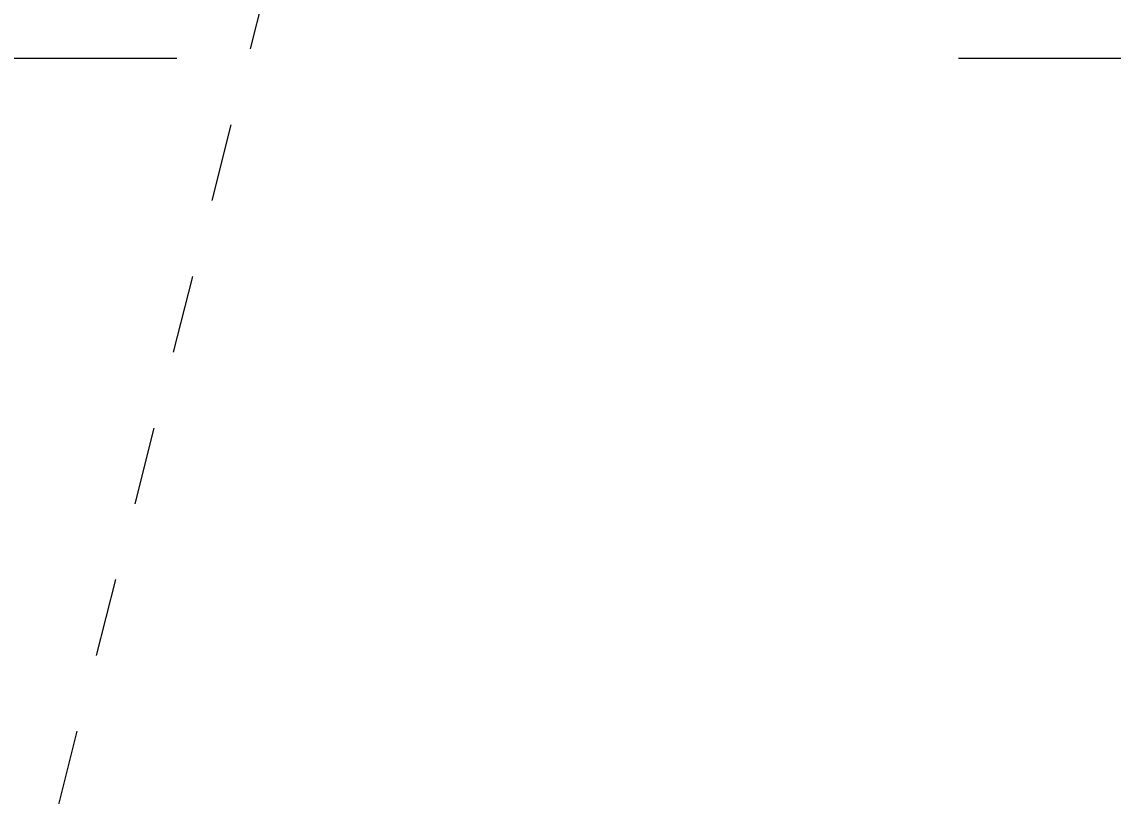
# Model space of a CAD drawing. Header units: millimetres. Extents: x -3929 to 624051, y 52832 to 514950.
# Drawn here: x 23570 to 24407, y 75743 to 76337 of the extents above; entities that cross this region are included whole.
import ezdxf

# ---------------------------------------------------------------- set-up
doc = ezdxf.new("R2010")
doc.units = ezdxf.units.MM
doc.linetypes.add('Dash', pattern=[11.999999, 6, -6])

msp = doc.modelspace()

# ---------------------------------------------------------------- linework, layer by layer
at = {"color": 7, "linetype": 'Dash', "lineweight": 20, "ltscale": 10}
msp.add_line((23479.186, 75269.221), (24008.661, 77353.602), dxfattribs=at)
at = {"color": 7, "linetype": 'Dash', "lineweight": 20, "ltscale": 100}
msp.add_lwpolyline([(17088.468, 76308.893), (32613.086, 76308.893), (32613.086, 72466.066), (17088.468, 72466.066)], close=True, dxfattribs=at)

doc.saveas('drawing.dxf')
